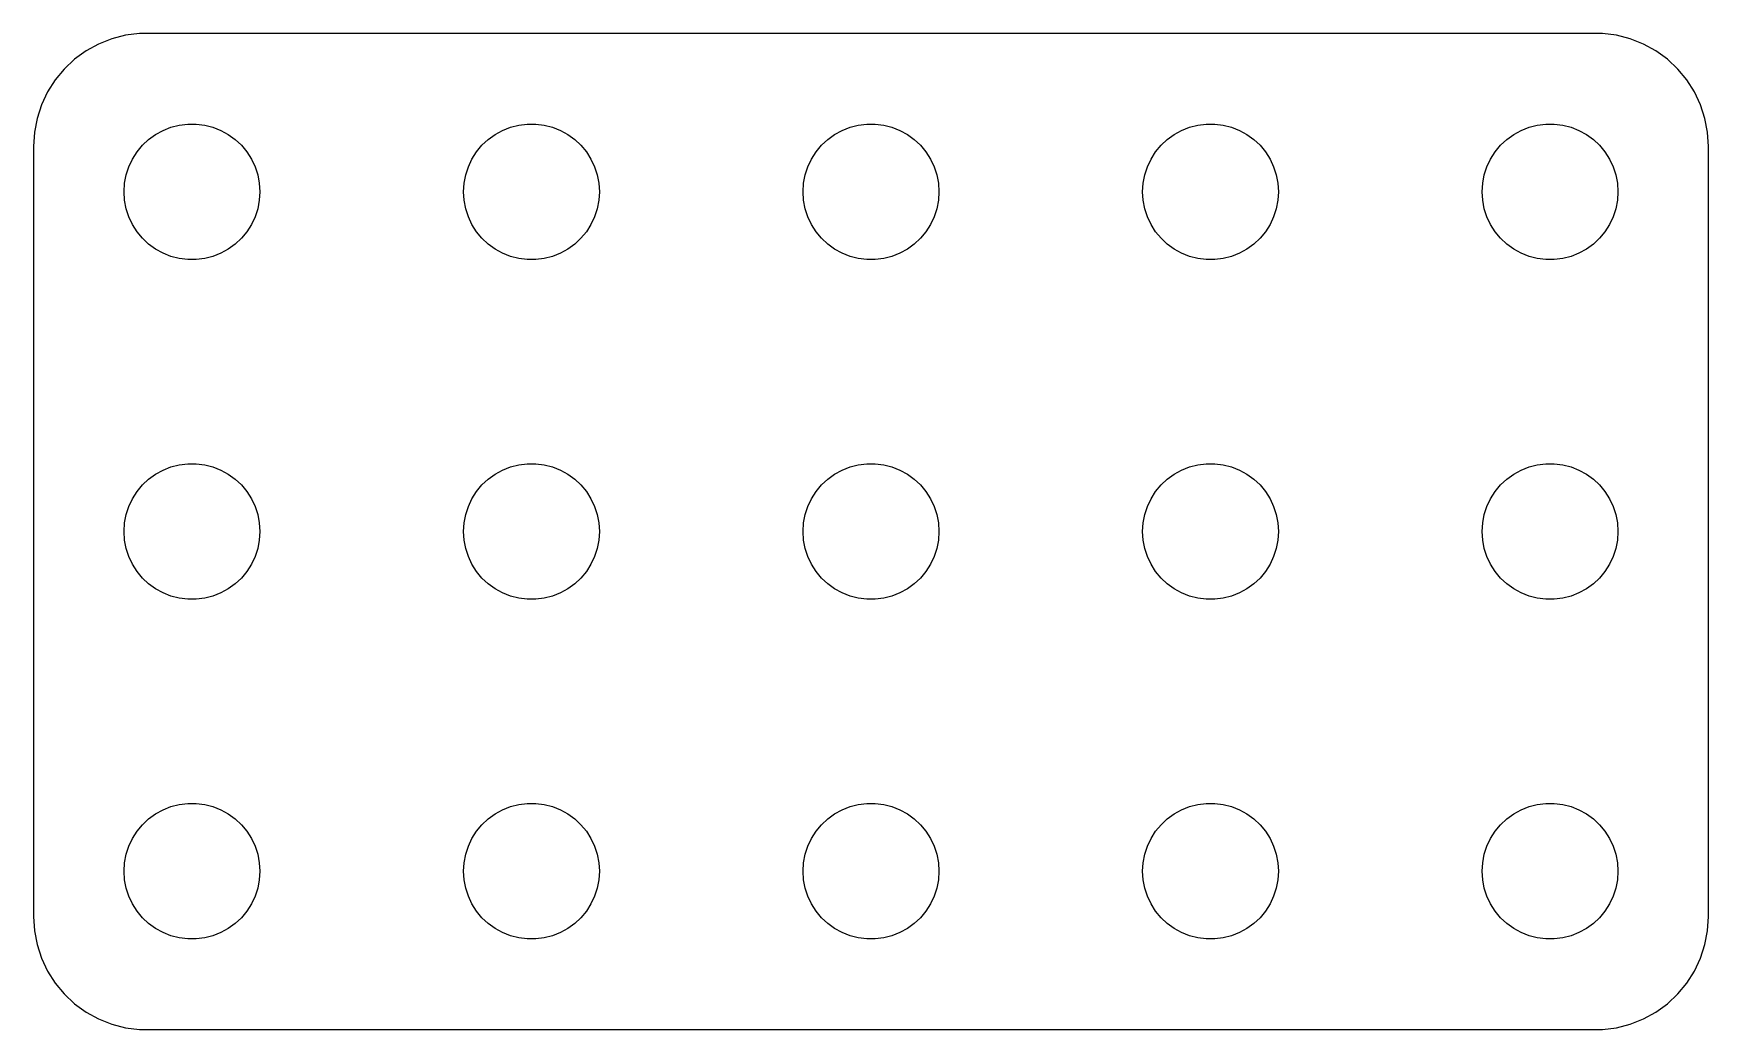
# Model space of a CAD drawing. Header units: metres. Extents: x -37 to 37, y 86 to 238.
# Drawn here: x -37 to 37, y 86 to 130 of the extents above; entities that cross this region are included whole.
import ezdxf

# ---------------------------------------------------------------- set-up
doc = ezdxf.new("R2010")
doc.units = ezdxf.units.M

msp = doc.modelspace()

# ---------------------------------------------------------------- linework, layer by layer
for p, q in [((-34.1289, 129.524), (-34.6791, 129.222)), ((-33.5451, 129.755), (-34.1289, 129.524)), ((-32.9369, 129.911), (-33.5451, 129.755)), ((-32.3139, 129.99), (-32.9369, 129.911)), ((32.3139, 129.99), (-32.3139, 129.99)), ((32.9369, 129.911), (32.3139, 129.99)), ((33.5451, 129.755), (32.9369, 129.911)), ((34.1289, 129.524), (33.5451, 129.755)), ((34.6791, 129.222), (34.1289, 129.524)), ((-35.1871, 128.853), (-35.6448, 128.423)), ((-34.6791, 129.222), (-35.1871, 128.853)), ((35.1871, 128.853), (34.6791, 129.222)), ((35.6448, 128.423), (35.1871, 128.853)), ((-35.6448, 128.423), (-36.0451, 127.939)), ((36.0451, 127.939), (35.6448, 128.423)), ((-36.3815, 127.409), (-36.6489, 126.841)), ((-36.0451, 127.939), (-36.3815, 127.409)), ((36.3815, 127.409), (36.0451, 127.939)), ((36.6489, 126.841), (36.3815, 127.409)), ((-36.6489, 126.841), (-36.8429, 126.243)), ((36.8429, 126.243), (36.6489, 126.841)), ((-36.8429, 126.243), (-36.9606, 125.627)), ((-31.2773, 125.714), (-30.927, 125.853)), ((-30.927, 125.853), (-30.5621, 125.947)), ((-30.5621, 125.947), (-30.1884, 125.994)), ((-30.1884, 125.994), (-29.8116, 125.994)), ((-29.8116, 125.994), (-29.4379, 125.947)), ((-29.4379, 125.947), (-29.0729, 125.853)), ((-29.0729, 125.853), (-28.7227, 125.714)), ((-16.2773, 125.714), (-15.927, 125.853)), ((-15.927, 125.853), (-15.5621, 125.947)), ((-15.5621, 125.947), (-15.1884, 125.994)), ((-15.1884, 125.994), (-14.8116, 125.994)), ((-14.8116, 125.994), (-14.4379, 125.947)), ((-14.4379, 125.947), (-14.0729, 125.853)), ((-14.0729, 125.853), (-13.7227, 125.714)), ((-1.27733, 125.714), (-0.92705, 125.853)), ((-0.92705, 125.853), (-0.56213, 125.947)), ((-0.56213, 125.947), (-0.18837, 125.994)), ((-0.18837, 125.994), (0.18837, 125.994)), ((0.18837, 125.994), (0.56213, 125.947)), ((0.56213, 125.947), (0.92705, 125.853)), ((0.92705, 125.853), (1.27733, 125.714)), ((13.7227, 125.714), (14.0729, 125.853)), ((14.0729, 125.853), (14.4379, 125.947)), ((14.4379, 125.947), (14.8116, 125.994)), ((14.8116, 125.994), (15.1884, 125.994)), ((15.1884, 125.994), (15.5621, 125.947)), ((15.5621, 125.947), (15.927, 125.853)), ((15.927, 125.853), (16.2773, 125.714)), ((28.7227, 125.714), (29.0729, 125.853)), ((29.0729, 125.853), (29.4379, 125.947)), ((29.4379, 125.947), (29.8116, 125.994)), ((29.8116, 125.994), (30.1884, 125.994)), ((30.1884, 125.994), (30.5621, 125.947)), ((30.5621, 125.947), (30.927, 125.853)), ((30.927, 125.853), (31.2773, 125.714)), ((36.9606, 125.627), (36.8429, 126.243)), ((-36.9606, 125.627), (-37, 125)), ((-32.1869, 125.054), (-31.9123, 125.312)), ((-31.9123, 125.312), (-31.6075, 125.533)), ((-31.6075, 125.533), (-31.2773, 125.714)), ((-28.7227, 125.714), (-28.3925, 125.533)), ((-28.3925, 125.533), (-28.0877, 125.312)), ((-28.0877, 125.312), (-27.8131, 125.054)), ((-17.1869, 125.054), (-16.9123, 125.312)), ((-16.9123, 125.312), (-16.6075, 125.533)), ((-16.6075, 125.533), (-16.2773, 125.714)), ((-13.7227, 125.714), (-13.3925, 125.533)), ((-13.3925, 125.533), (-13.0877, 125.312)), ((-13.0877, 125.312), (-12.8131, 125.054)), ((-2.1869, 125.054), (-1.91226, 125.312)), ((-1.91226, 125.312), (-1.60747, 125.533)), ((-1.60747, 125.533), (-1.27733, 125.714)), ((1.27733, 125.714), (1.60747, 125.533)), ((1.60747, 125.533), (1.91226, 125.312)), ((1.91226, 125.312), (2.1869, 125.054)), ((12.8131, 125.054), (13.0877, 125.312)), ((13.0877, 125.312), (13.3925, 125.533)), ((13.3925, 125.533), (13.7227, 125.714)), ((16.2773, 125.714), (16.6075, 125.533)), ((16.6075, 125.533), (16.9123, 125.312)), ((16.9123, 125.312), (17.1869, 125.054)), ((27.8131, 125.054), (28.0877, 125.312)), ((28.0877, 125.312), (28.3925, 125.533)), ((28.3925, 125.533), (28.7227, 125.714)), ((31.2773, 125.714), (31.6075, 125.533)), ((31.6075, 125.533), (31.9123, 125.312)), ((31.9123, 125.312), (32.1869, 125.054)), ((37, 125), (36.9606, 125.627)), ((-37, 125), (-37, 91)), ((-32.7893, 124.104), (-32.6289, 124.445)), ((-32.6289, 124.445), (-32.427, 124.763)), ((-32.427, 124.763), (-32.1869, 125.054)), ((-27.8131, 125.054), (-27.5729, 124.763)), ((-27.5729, 124.763), (-27.3711, 124.445)), ((-27.3711, 124.445), (-27.2107, 124.104)), ((-17.7893, 124.104), (-17.6289, 124.445)), ((-17.6289, 124.445), (-17.427, 124.763)), ((-17.427, 124.763), (-17.1869, 125.054)), ((-12.8131, 125.054), (-12.5729, 124.763)), ((-12.5729, 124.763), (-12.3711, 124.445)), ((-12.3711, 124.445), (-12.2107, 124.104)), ((-2.78932, 124.104), (-2.62891, 124.445)), ((-2.62891, 124.445), (-2.42705, 124.763)), ((-2.42705, 124.763), (-2.1869, 125.054)), ((2.1869, 125.054), (2.42705, 124.763)), ((2.42705, 124.763), (2.62891, 124.445)), ((2.62891, 124.445), (2.78932, 124.104)), ((12.2107, 124.104), (12.3711, 124.445)), ((12.3711, 124.445), (12.5729, 124.763)), ((12.5729, 124.763), (12.8131, 125.054)), ((17.1869, 125.054), (17.427, 124.763)), ((17.427, 124.763), (17.6289, 124.445)), ((17.6289, 124.445), (17.7893, 124.104)), ((27.2107, 124.104), (27.3711, 124.445)), ((27.3711, 124.445), (27.5729, 124.763)), ((27.5729, 124.763), (27.8131, 125.054)), ((32.1869, 125.054), (32.427, 124.763)), ((32.427, 124.763), (32.6289, 124.445)), ((32.6289, 124.445), (32.7893, 124.104)), ((37, 91), (37, 125)), ((-32.9763, 123.376), (-32.9057, 123.746)), ((-32.9057, 123.746), (-32.7893, 124.104)), ((-27.2107, 124.104), (-27.0942, 123.746)), ((-27.0942, 123.746), (-27.0237, 123.376)), ((-17.9763, 123.376), (-17.9057, 123.746)), ((-17.9057, 123.746), (-17.7893, 124.104)), ((-12.2107, 124.104), (-12.0942, 123.746)), ((-12.0942, 123.746), (-12.0237, 123.376)), ((-2.97633, 123.376), (-2.90575, 123.746)), ((-2.90575, 123.746), (-2.78932, 124.104)), ((2.78932, 124.104), (2.90575, 123.746)), ((2.90575, 123.746), (2.97633, 123.376)), ((12.0237, 123.376), (12.0942, 123.746)), ((12.0942, 123.746), (12.2107, 124.104)), ((17.7893, 124.104), (17.9057, 123.746)), ((17.9057, 123.746), (17.9763, 123.376)), ((27.0237, 123.376), (27.0942, 123.746)), ((27.0942, 123.746), (27.2107, 124.104)), ((32.7893, 124.104), (32.9057, 123.746)), ((32.9057, 123.746), (32.9763, 123.376)), ((-33, 123), (-32.9763, 123.376)), ((-32.9763, 122.624), (-33, 123)), ((-27.0237, 123.376), (-27, 123)), ((-27, 123), (-27.0237, 122.624)), ((-18, 123), (-17.9763, 123.376)), ((-17.9763, 122.624), (-18, 123)), ((-12.0237, 123.376), (-12, 123)), ((-12, 123), (-12.0237, 122.624)), ((-3, 123), (-2.97633, 123.376)), ((-2.97633, 122.624), (-3, 123)), ((2.97633, 123.376), (3, 123)), ((3, 123), (2.97633, 122.624)), ((12, 123), (12.0237, 123.376)), ((12.0237, 122.624), (12, 123)), ((17.9763, 123.376), (18, 123)), ((18, 123), (17.9763, 122.624)), ((27, 123), (27.0237, 123.376)), ((27.0237, 122.624), (27, 123)), ((32.9763, 123.376), (33, 123)), ((33, 123), (32.9763, 122.624)), ((-32.9057, 122.254), (-32.9763, 122.624)), ((-32.7893, 121.896), (-32.9057, 122.254)), ((-27.0942, 122.254), (-27.2107, 121.896)), ((-27.0237, 122.624), (-27.0942, 122.254)), ((-17.9057, 122.254), (-17.9763, 122.624)), ((-17.7893, 121.896), (-17.9057, 122.254)), ((-12.0942, 122.254), (-12.2107, 121.896)), ((-12.0237, 122.624), (-12.0942, 122.254)), ((-2.90575, 122.254), (-2.97633, 122.624)), ((-2.78932, 121.896), (-2.90575, 122.254)), ((2.90575, 122.254), (2.78932, 121.896)), ((2.97633, 122.624), (2.90575, 122.254)), ((12.0942, 122.254), (12.0237, 122.624)), ((12.2107, 121.896), (12.0942, 122.254)), ((17.9057, 122.254), (17.7893, 121.896)), ((17.9763, 122.624), (17.9057, 122.254)), ((27.0942, 122.254), (27.0237, 122.624)), ((27.2107, 121.896), (27.0942, 122.254)), ((32.9057, 122.254), (32.7893, 121.896)), ((32.9763, 122.624), (32.9057, 122.254)), ((-32.6289, 121.555), (-32.7893, 121.896)), ((-32.427, 121.237), (-32.6289, 121.555)), ((-27.3711, 121.555), (-27.5729, 121.237)), ((-27.2107, 121.896), (-27.3711, 121.555)), ((-17.6289, 121.555), (-17.7893, 121.896)), ((-17.427, 121.237), (-17.6289, 121.555)), ((-12.3711, 121.555), (-12.5729, 121.237)), ((-12.2107, 121.896), (-12.3711, 121.555)), ((-2.62891, 121.555), (-2.78932, 121.896)), ((-2.42705, 121.237), (-2.62891, 121.555)), ((2.62891, 121.555), (2.42705, 121.237)), ((2.78932, 121.896), (2.62891, 121.555)), ((12.3711, 121.555), (12.2107, 121.896)), ((12.5729, 121.237), (12.3711, 121.555)), ((17.6289, 121.555), (17.427, 121.237)), ((17.7893, 121.896), (17.6289, 121.555)), ((27.3711, 121.555), (27.2107, 121.896)), ((27.5729, 121.237), (27.3711, 121.555)), ((32.6289, 121.555), (32.427, 121.237)), ((32.7893, 121.896), (32.6289, 121.555)), ((-32.1869, 120.946), (-32.427, 121.237)), ((-31.9123, 120.688), (-32.1869, 120.946)), ((-31.6075, 120.467), (-31.9123, 120.688)), ((-28.0877, 120.688), (-28.3925, 120.467)), ((-27.8131, 120.946), (-28.0877, 120.688)), ((-27.5729, 121.237), (-27.8131, 120.946)), ((-17.1869, 120.946), (-17.427, 121.237)), ((-16.9123, 120.688), (-17.1869, 120.946)), ((-16.6075, 120.467), (-16.9123, 120.688)), ((-13.0877, 120.688), (-13.3925, 120.467)), ((-12.8131, 120.946), (-13.0877, 120.688)), ((-12.5729, 121.237), (-12.8131, 120.946)), ((-2.1869, 120.946), (-2.42705, 121.237)), ((-1.91226, 120.688), (-2.1869, 120.946)), ((-1.60747, 120.467), (-1.91226, 120.688)), ((1.91226, 120.688), (1.60747, 120.467)), ((2.1869, 120.946), (1.91226, 120.688)), ((2.42705, 121.237), (2.1869, 120.946)), ((12.8131, 120.946), (12.5729, 121.237)), ((13.0877, 120.688), (12.8131, 120.946)), ((13.3925, 120.467), (13.0877, 120.688)), ((16.9123, 120.688), (16.6075, 120.467)), ((17.1869, 120.946), (16.9123, 120.688)), ((17.427, 121.237), (17.1869, 120.946)), ((27.8131, 120.946), (27.5729, 121.237)), ((28.0877, 120.688), (27.8131, 120.946)), ((28.3925, 120.467), (28.0877, 120.688)), ((31.9123, 120.688), (31.6075, 120.467)), ((32.1869, 120.946), (31.9123, 120.688)), ((32.427, 121.237), (32.1869, 120.946)), ((-31.2773, 120.286), (-31.6075, 120.467)), ((-30.927, 120.147), (-31.2773, 120.286)), ((-30.5621, 120.053), (-30.927, 120.147)), ((-30.1884, 120.006), (-30.5621, 120.053)), ((-29.8116, 120.006), (-30.1884, 120.006)), ((-29.4379, 120.053), (-29.8116, 120.006)), ((-29.0729, 120.147), (-29.4379, 120.053)), ((-28.7227, 120.286), (-29.0729, 120.147)), ((-28.3925, 120.467), (-28.7227, 120.286)), ((-16.2773, 120.286), (-16.6075, 120.467)), ((-15.927, 120.147), (-16.2773, 120.286)), ((-15.5621, 120.053), (-15.927, 120.147)), ((-15.1884, 120.006), (-15.5621, 120.053)), ((-14.8116, 120.006), (-15.1884, 120.006)), ((-14.4379, 120.053), (-14.8116, 120.006)), ((-14.0729, 120.147), (-14.4379, 120.053)), ((-13.7227, 120.286), (-14.0729, 120.147)), ((-13.3925, 120.467), (-13.7227, 120.286)), ((-1.27733, 120.286), (-1.60747, 120.467)), ((-0.92705, 120.147), (-1.27733, 120.286)), ((-0.56213, 120.053), (-0.92705, 120.147)), ((-0.18837, 120.006), (-0.56213, 120.053)), ((0.18837, 120.006), (-0.18837, 120.006)), ((0.56213, 120.053), (0.18837, 120.006)), ((0.92705, 120.147), (0.56213, 120.053)), ((1.27733, 120.286), (0.92705, 120.147)), ((1.60747, 120.467), (1.27733, 120.286)), ((13.7227, 120.286), (13.3925, 120.467)), ((14.0729, 120.147), (13.7227, 120.286)), ((14.4379, 120.053), (14.0729, 120.147)), ((14.8116, 120.006), (14.4379, 120.053)), ((15.1884, 120.006), (14.8116, 120.006)), ((15.5621, 120.053), (15.1884, 120.006)), ((15.927, 120.147), (15.5621, 120.053)), ((16.2773, 120.286), (15.927, 120.147)), ((16.6075, 120.467), (16.2773, 120.286)), ((28.7227, 120.286), (28.3925, 120.467)), ((29.0729, 120.147), (28.7227, 120.286)), ((29.4379, 120.053), (29.0729, 120.147)), ((29.8116, 120.006), (29.4379, 120.053)), ((30.1884, 120.006), (29.8116, 120.006)), ((30.5621, 120.053), (30.1884, 120.006)), ((30.927, 120.147), (30.5621, 120.053)), ((31.2773, 120.286), (30.927, 120.147)), ((31.6075, 120.467), (31.2773, 120.286)), ((-32.1869, 110.054), (-31.9123, 110.312)), ((-31.9123, 110.312), (-31.6075, 110.533)), ((-31.6075, 110.533), (-31.2773, 110.714)), ((-31.2773, 110.714), (-30.927, 110.853)), ((-30.927, 110.853), (-30.5621, 110.947)), ((-30.5621, 110.947), (-30.1884, 110.994)), ((-30.1884, 110.994), (-29.8116, 110.994)), ((-29.8116, 110.994), (-29.4379, 110.947)), ((-29.4379, 110.947), (-29.0729, 110.853)), ((-29.0729, 110.853), (-28.7227, 110.714)), ((-28.7227, 110.714), (-28.3925, 110.533)), ((-28.3925, 110.533), (-28.0877, 110.312)), ((-28.0877, 110.312), (-27.8131, 110.054)), ((-17.1869, 110.054), (-16.9123, 110.312)), ((-16.9123, 110.312), (-16.6075, 110.533)), ((-16.6075, 110.533), (-16.2773, 110.714)), ((-16.2773, 110.714), (-15.927, 110.853)), ((-15.927, 110.853), (-15.5621, 110.947)), ((-15.5621, 110.947), (-15.1884, 110.994)), ((-15.1884, 110.994), (-14.8116, 110.994)), ((-14.8116, 110.994), (-14.4379, 110.947)), ((-14.4379, 110.947), (-14.0729, 110.853)), ((-14.0729, 110.853), (-13.7227, 110.714)), ((-13.7227, 110.714), (-13.3925, 110.533)), ((-13.3925, 110.533), (-13.0877, 110.312)), ((-13.0877, 110.312), (-12.8131, 110.054)), ((-2.1869, 110.054), (-1.91226, 110.312)), ((-1.91226, 110.312), (-1.60747, 110.533)), ((-1.60747, 110.533), (-1.27733, 110.714)), ((-1.27733, 110.714), (-0.92705, 110.853)), ((-0.92705, 110.853), (-0.56213, 110.947)), ((-0.56213, 110.947), (-0.18837, 110.994)), ((-0.18837, 110.994), (0.18837, 110.994)), ((0.18837, 110.994), (0.56213, 110.947)), ((0.56213, 110.947), (0.92705, 110.853)), ((0.92705, 110.853), (1.27733, 110.714)), ((1.27733, 110.714), (1.60747, 110.533)), ((1.60747, 110.533), (1.91226, 110.312)), ((1.91226, 110.312), (2.1869, 110.054)), ((12.8131, 110.054), (13.0877, 110.312)), ((13.0877, 110.312), (13.3925, 110.533)), ((13.3925, 110.533), (13.7227, 110.714)), ((13.7227, 110.714), (14.0729, 110.853)), ((14.0729, 110.853), (14.4379, 110.947)), ((14.4379, 110.947), (14.8116, 110.994)), ((14.8116, 110.994), (15.1884, 110.994)), ((15.1884, 110.994), (15.5621, 110.947)), ((15.5621, 110.947), (15.927, 110.853)), ((15.927, 110.853), (16.2773, 110.714)), ((16.2773, 110.714), (16.6075, 110.533)), ((16.6075, 110.533), (16.9123, 110.312)), ((16.9123, 110.312), (17.1869, 110.054)), ((27.8131, 110.054), (28.0877, 110.312)), ((28.0877, 110.312), (28.3925, 110.533)), ((28.3925, 110.533), (28.7227, 110.714)), ((28.7227, 110.714), (29.0729, 110.853)), ((29.0729, 110.853), (29.4379, 110.947)), ((29.4379, 110.947), (29.8116, 110.994)), ((29.8116, 110.994), (30.1884, 110.994)), ((30.1884, 110.994), (30.5621, 110.947)), ((30.5621, 110.947), (30.927, 110.853)), ((30.927, 110.853), (31.2773, 110.714)), ((31.2773, 110.714), (31.6075, 110.533)), ((31.6075, 110.533), (31.9123, 110.312)), ((31.9123, 110.312), (32.1869, 110.054)), ((-32.6289, 109.445), (-32.427, 109.763)), ((-32.427, 109.763), (-32.1869, 110.054)), ((-27.8131, 110.054), (-27.5729, 109.763)), ((-27.5729, 109.763), (-27.3711, 109.445)), ((-17.6289, 109.445), (-17.427, 109.763)), ((-17.427, 109.763), (-17.1869, 110.054)), ((-12.8131, 110.054), (-12.5729, 109.763)), ((-12.5729, 109.763), (-12.3711, 109.445)), ((-2.62891, 109.445), (-2.42705, 109.763)), ((-2.42705, 109.763), (-2.1869, 110.054)), ((2.1869, 110.054), (2.42705, 109.763)), ((2.42705, 109.763), (2.62891, 109.445)), ((12.3711, 109.445), (12.5729, 109.763)), ((12.5729, 109.763), (12.8131, 110.054)), ((17.1869, 110.054), (17.427, 109.763)), ((17.427, 109.763), (17.6289, 109.445)), ((27.3711, 109.445), (27.5729, 109.763)), ((27.5729, 109.763), (27.8131, 110.054)), ((32.1869, 110.054), (32.427, 109.763)), ((32.427, 109.763), (32.6289, 109.445)), ((-32.9057, 108.746), (-32.7893, 109.104)), ((-32.7893, 109.104), (-32.6289, 109.445)), ((-27.3711, 109.445), (-27.2107, 109.104)), ((-27.2107, 109.104), (-27.0942, 108.746)), ((-17.9057, 108.746), (-17.7893, 109.104)), ((-17.7893, 109.104), (-17.6289, 109.445)), ((-12.3711, 109.445), (-12.2107, 109.104)), ((-12.2107, 109.104), (-12.0942, 108.746)), ((-2.90575, 108.746), (-2.78932, 109.104)), ((-2.78932, 109.104), (-2.62891, 109.445)), ((2.62891, 109.445), (2.78932, 109.104)), ((2.78932, 109.104), (2.90575, 108.746)), ((12.0942, 108.746), (12.2107, 109.104)), ((12.2107, 109.104), (12.3711, 109.445)), ((17.6289, 109.445), (17.7893, 109.104)), ((17.7893, 109.104), (17.9057, 108.746)), ((27.0942, 108.746), (27.2107, 109.104)), ((27.2107, 109.104), (27.3711, 109.445)), ((32.6289, 109.445), (32.7893, 109.104)), ((32.7893, 109.104), (32.9057, 108.746)), ((-33, 108), (-32.9763, 108.376)), ((-32.9763, 108.376), (-32.9057, 108.746)), ((-27.0942, 108.746), (-27.0237, 108.376)), ((-27.0237, 108.376), (-27, 108)), ((-18, 108), (-17.9763, 108.376)), ((-17.9763, 108.376), (-17.9057, 108.746)), ((-12.0942, 108.746), (-12.0237, 108.376)), ((-12.0237, 108.376), (-12, 108)), ((-3, 108), (-2.97633, 108.376)), ((-2.97633, 108.376), (-2.90575, 108.746)), ((2.90575, 108.746), (2.97633, 108.376)), ((2.97633, 108.376), (3, 108)), ((12, 108), (12.0237, 108.376)), ((12.0237, 108.376), (12.0942, 108.746)), ((17.9057, 108.746), (17.9763, 108.376)), ((17.9763, 108.376), (18, 108)), ((27, 108), (27.0237, 108.376)), ((27.0237, 108.376), (27.0942, 108.746)), ((32.9057, 108.746), (32.9763, 108.376)), ((32.9763, 108.376), (33, 108)), ((-32.9763, 107.624), (-33, 108)), ((-32.9057, 107.254), (-32.9763, 107.624)), ((-27.0237, 107.624), (-27.0942, 107.254)), ((-27, 108), (-27.0237, 107.624)), ((-17.9763, 107.624), (-18, 108)), ((-17.9057, 107.254), (-17.9763, 107.624)), ((-12.0237, 107.624), (-12.0942, 107.254)), ((-12, 108), (-12.0237, 107.624)), ((-2.97633, 107.624), (-3, 108)), ((-2.90575, 107.254), (-2.97633, 107.624)), ((2.97633, 107.624), (2.90575, 107.254)), ((3, 108), (2.97633, 107.624)), ((12.0237, 107.624), (12, 108)), ((12.0942, 107.254), (12.0237, 107.624)), ((17.9763, 107.624), (17.9057, 107.254)), ((18, 108), (17.9763, 107.624)), ((27.0237, 107.624), (27, 108)), ((27.0942, 107.254), (27.0237, 107.624)), ((32.9763, 107.624), (32.9057, 107.254)), ((33, 108), (32.9763, 107.624)), ((-32.7893, 106.896), (-32.9057, 107.254)), ((-32.6289, 106.555), (-32.7893, 106.896)), ((-27.2107, 106.896), (-27.3711, 106.555)), ((-27.0942, 107.254), (-27.2107, 106.896)), ((-17.7893, 106.896), (-17.9057, 107.254)), ((-17.6289, 106.555), (-17.7893, 106.896)), ((-12.2107, 106.896), (-12.3711, 106.555)), ((-12.0942, 107.254), (-12.2107, 106.896)), ((-2.78932, 106.896), (-2.90575, 107.254)), ((-2.62891, 106.555), (-2.78932, 106.896)), ((2.78932, 106.896), (2.62891, 106.555)), ((2.90575, 107.254), (2.78932, 106.896)), ((12.2107, 106.896), (12.0942, 107.254)), ((12.3711, 106.555), (12.2107, 106.896)), ((17.7893, 106.896), (17.6289, 106.555)), ((17.9057, 107.254), (17.7893, 106.896)), ((27.2107, 106.896), (27.0942, 107.254)), ((27.3711, 106.555), (27.2107, 106.896)), ((32.7893, 106.896), (32.6289, 106.555)), ((32.9057, 107.254), (32.7893, 106.896)), ((-32.427, 106.237), (-32.6289, 106.555)), ((-32.1869, 105.946), (-32.427, 106.237)), ((-31.9123, 105.688), (-32.1869, 105.946)), ((-27.8131, 105.946), (-28.0877, 105.688)), ((-27.5729, 106.237), (-27.8131, 105.946)), ((-27.3711, 106.555), (-27.5729, 106.237)), ((-17.427, 106.237), (-17.6289, 106.555)), ((-17.1869, 105.946), (-17.427, 106.237)), ((-16.9123, 105.688), (-17.1869, 105.946)), ((-12.8131, 105.946), (-13.0877, 105.688)), ((-12.5729, 106.237), (-12.8131, 105.946)), ((-12.3711, 106.555), (-12.5729, 106.237)), ((-2.42705, 106.237), (-2.62891, 106.555)), ((-2.1869, 105.946), (-2.42705, 106.237)), ((-1.91226, 105.688), (-2.1869, 105.946)), ((2.1869, 105.946), (1.91226, 105.688)), ((2.42705, 106.237), (2.1869, 105.946)), ((2.62891, 106.555), (2.42705, 106.237)), ((12.5729, 106.237), (12.3711, 106.555)), ((12.8131, 105.946), (12.5729, 106.237)), ((13.0877, 105.688), (12.8131, 105.946)), ((17.1869, 105.946), (16.9123, 105.688)), ((17.427, 106.237), (17.1869, 105.946)), ((17.6289, 106.555), (17.427, 106.237)), ((27.5729, 106.237), (27.3711, 106.555)), ((27.8131, 105.946), (27.5729, 106.237)), ((28.0877, 105.688), (27.8131, 105.946)), ((32.1869, 105.946), (31.9123, 105.688)), ((32.427, 106.237), (32.1869, 105.946)), ((32.6289, 106.555), (32.427, 106.237)), ((-31.6075, 105.467), (-31.9123, 105.688)), ((-31.2773, 105.286), (-31.6075, 105.467)), ((-30.927, 105.147), (-31.2773, 105.286)), ((-30.5621, 105.053), (-30.927, 105.147)), ((-29.0729, 105.147), (-29.4379, 105.053)), ((-28.7227, 105.286), (-29.0729, 105.147)), ((-28.3925, 105.467), (-28.7227, 105.286)), ((-28.0877, 105.688), (-28.3925, 105.467)), ((-16.6075, 105.467), (-16.9123, 105.688)), ((-16.2773, 105.286), (-16.6075, 105.467)), ((-15.927, 105.147), (-16.2773, 105.286)), ((-15.5621, 105.053), (-15.927, 105.147)), ((-14.0729, 105.147), (-14.4379, 105.053)), ((-13.7227, 105.286), (-14.0729, 105.147)), ((-13.3925, 105.467), (-13.7227, 105.286)), ((-13.0877, 105.688), (-13.3925, 105.467)), ((-1.60747, 105.467), (-1.91226, 105.688)), ((-1.27733, 105.286), (-1.60747, 105.467)), ((-0.92705, 105.147), (-1.27733, 105.286)), ((-0.56213, 105.053), (-0.92705, 105.147)), ((0.92705, 105.147), (0.56213, 105.053)), ((1.27733, 105.286), (0.92705, 105.147)), ((1.60747, 105.467), (1.27733, 105.286)), ((1.91226, 105.688), (1.60747, 105.467)), ((13.3925, 105.467), (13.0877, 105.688)), ((13.7227, 105.286), (13.3925, 105.467)), ((14.0729, 105.147), (13.7227, 105.286)), ((14.4379, 105.053), (14.0729, 105.147)), ((15.927, 105.147), (15.5621, 105.053)), ((16.2773, 105.286), (15.927, 105.147)), ((16.6075, 105.467), (16.2773, 105.286)), ((16.9123, 105.688), (16.6075, 105.467)), ((28.3925, 105.467), (28.0877, 105.688)), ((28.7227, 105.286), (28.3925, 105.467)), ((29.0729, 105.147), (28.7227, 105.286)), ((29.4379, 105.053), (29.0729, 105.147)), ((30.927, 105.147), (30.5621, 105.053)), ((31.2773, 105.286), (30.927, 105.147)), ((31.6075, 105.467), (31.2773, 105.286)), ((31.9123, 105.688), (31.6075, 105.467)), ((-30.1884, 105.006), (-30.5621, 105.053)), ((-29.8116, 105.006), (-30.1884, 105.006)), ((-29.4379, 105.053), (-29.8116, 105.006)), ((-15.1884, 105.006), (-15.5621, 105.053)), ((-14.8116, 105.006), (-15.1884, 105.006)), ((-14.4379, 105.053), (-14.8116, 105.006)), ((-0.18837, 105.006), (-0.56213, 105.053)), ((0.18837, 105.006), (-0.18837, 105.006)), ((0.56213, 105.053), (0.18837, 105.006)), ((14.8116, 105.006), (14.4379, 105.053)), ((15.1884, 105.006), (14.8116, 105.006)), ((15.5621, 105.053), (15.1884, 105.006)), ((29.8116, 105.006), (29.4379, 105.053)), ((30.1884, 105.006), (29.8116, 105.006)), ((30.5621, 105.053), (30.1884, 105.006)), ((-31.9123, 95.3116), (-31.6075, 95.533)), ((-31.6075, 95.533), (-31.2773, 95.7145)), ((-31.2773, 95.7145), (-30.927, 95.8532)), ((-30.927, 95.8532), (-30.5621, 95.9469)), ((-30.5621, 95.9469), (-30.1884, 95.9941)), ((-30.1884, 95.9941), (-29.8116, 95.9941)), ((-29.8116, 95.9941), (-29.4379, 95.9469)), ((-29.4379, 95.9469), (-29.0729, 95.8532)), ((-29.0729, 95.8532), (-28.7227, 95.7145)), ((-28.7227, 95.7145), (-28.3925, 95.533)), ((-28.3925, 95.533), (-28.0877, 95.3116)), ((-16.9123, 95.3116), (-16.6075, 95.533)), ((-16.6075, 95.533), (-16.2773, 95.7145)), ((-16.2773, 95.7145), (-15.927, 95.8532)), ((-15.927, 95.8532), (-15.5621, 95.9469)), ((-15.5621, 95.9469), (-15.1884, 95.9941)), ((-15.1884, 95.9941), (-14.8116, 95.9941)), ((-14.8116, 95.9941), (-14.4379, 95.9469)), ((-14.4379, 95.9469), (-14.0729, 95.8532)), ((-14.0729, 95.8532), (-13.7227, 95.7145)), ((-13.7227, 95.7145), (-13.3925, 95.533)), ((-13.3925, 95.533), (-13.0877, 95.3116)), ((-1.91226, 95.3116), (-1.60747, 95.533)), ((-1.60747, 95.533), (-1.27733, 95.7145)), ((-1.27733, 95.7145), (-0.92705, 95.8532)), ((-0.92705, 95.8532), (-0.56213, 95.9469)), ((-0.56213, 95.9469), (-0.18837, 95.9941)), ((-0.18837, 95.9941), (0.18837, 95.9941)), ((0.18837, 95.9941), (0.56213, 95.9469)), ((0.56213, 95.9469), (0.92705, 95.8532)), ((0.92705, 95.8532), (1.27733, 95.7145)), ((1.27733, 95.7145), (1.60747, 95.533)), ((1.60747, 95.533), (1.91226, 95.3116)), ((13.0877, 95.3116), (13.3925, 95.533)), ((13.3925, 95.533), (13.7227, 95.7145)), ((13.7227, 95.7145), (14.0729, 95.8532)), ((14.0729, 95.8532), (14.4379, 95.9469)), ((14.4379, 95.9469), (14.8116, 95.9941)), ((14.8116, 95.9941), (15.1884, 95.9941)), ((15.1884, 95.9941), (15.5621, 95.9469)), ((15.5621, 95.9469), (15.927, 95.8532)), ((15.927, 95.8532), (16.2773, 95.7145)), ((16.2773, 95.7145), (16.6075, 95.533)), ((16.6075, 95.533), (16.9123, 95.3116)), ((28.0877, 95.3116), (28.3925, 95.533)), ((28.3925, 95.533), (28.7227, 95.7145)), ((28.7227, 95.7145), (29.0729, 95.8532)), ((29.0729, 95.8532), (29.4379, 95.9469)), ((29.4379, 95.9469), (29.8116, 95.9941)), ((29.8116, 95.9941), (30.1884, 95.9941)), ((30.1884, 95.9941), (30.5621, 95.9469)), ((30.5621, 95.9469), (30.927, 95.8532)), ((30.927, 95.8532), (31.2773, 95.7145)), ((31.2773, 95.7145), (31.6075, 95.533)), ((31.6075, 95.533), (31.9123, 95.3116)), ((-32.6289, 94.4453), (-32.427, 94.7634)), ((-32.427, 94.7634), (-32.1869, 95.0536)), ((-32.1869, 95.0536), (-31.9123, 95.3116)), ((-28.0877, 95.3116), (-27.8131, 95.0536)), ((-27.8131, 95.0536), (-27.5729, 94.7634)), ((-27.5729, 94.7634), (-27.3711, 94.4453)), ((-17.6289, 94.4453), (-17.427, 94.7634)), ((-17.427, 94.7634), (-17.1869, 95.0536)), ((-17.1869, 95.0536), (-16.9123, 95.3116)), ((-13.0877, 95.3116), (-12.8131, 95.0536)), ((-12.8131, 95.0536), (-12.5729, 94.7634)), ((-12.5729, 94.7634), (-12.3711, 94.4453)), ((-2.62891, 94.4453), (-2.42705, 94.7634)), ((-2.42705, 94.7634), (-2.1869, 95.0536)), ((-2.1869, 95.0536), (-1.91226, 95.3116)), ((1.91226, 95.3116), (2.1869, 95.0536)), ((2.1869, 95.0536), (2.42705, 94.7634)), ((2.42705, 94.7634), (2.62891, 94.4453)), ((12.3711, 94.4453), (12.5729, 94.7634)), ((12.5729, 94.7634), (12.8131, 95.0536)), ((12.8131, 95.0536), (13.0877, 95.3116)), ((16.9123, 95.3116), (17.1869, 95.0536)), ((17.1869, 95.0536), (17.427, 94.7634)), ((17.427, 94.7634), (17.6289, 94.4453)), ((27.3711, 94.4453), (27.5729, 94.7634)), ((27.5729, 94.7634), (27.8131, 95.0536)), ((27.8131, 95.0536), (28.0877, 95.3116)), ((31.9123, 95.3116), (32.1869, 95.0536)), ((32.1869, 95.0536), (32.427, 94.7634)), ((32.427, 94.7634), (32.6289, 94.4453)), ((-32.9057, 93.7461), (-32.7893, 94.1044)), ((-32.7893, 94.1044), (-32.6289, 94.4453)), ((-27.3711, 94.4453), (-27.2107, 94.1044)), ((-27.2107, 94.1044), (-27.0942, 93.7461)), ((-17.9057, 93.7461), (-17.7893, 94.1044)), ((-17.7893, 94.1044), (-17.6289, 94.4453)), ((-12.3711, 94.4453), (-12.2107, 94.1044)), ((-12.2107, 94.1044), (-12.0942, 93.7461)), ((-2.90575, 93.7461), (-2.78932, 94.1044)), ((-2.78932, 94.1044), (-2.62891, 94.4453)), ((2.62891, 94.4453), (2.78932, 94.1044)), ((2.78932, 94.1044), (2.90575, 93.7461)), ((12.0942, 93.7461), (12.2107, 94.1044)), ((12.2107, 94.1044), (12.3711, 94.4453)), ((17.6289, 94.4453), (17.7893, 94.1044)), ((17.7893, 94.1044), (17.9057, 93.7461)), ((27.0942, 93.7461), (27.2107, 94.1044)), ((27.2107, 94.1044), (27.3711, 94.4453)), ((32.6289, 94.4453), (32.7893, 94.1044)), ((32.7893, 94.1044), (32.9057, 93.7461)), ((-33, 93), (-32.9763, 93.376)), ((-32.9763, 93.376), (-32.9057, 93.7461)), ((-27.0942, 93.7461), (-27.0237, 93.376)), ((-27.0237, 93.376), (-27, 93)), ((-18, 93), (-17.9763, 93.376)), ((-17.9763, 93.376), (-17.9057, 93.7461)), ((-12.0942, 93.7461), (-12.0237, 93.376)), ((-12.0237, 93.376), (-12, 93)), ((-3, 93), (-2.97633, 93.376)), ((-2.97633, 93.376), (-2.90575, 93.7461)), ((2.90575, 93.7461), (2.97633, 93.376)), ((2.97633, 93.376), (3, 93)), ((12, 93), (12.0237, 93.376)), ((12.0237, 93.376), (12.0942, 93.7461)), ((17.9057, 93.7461), (17.9763, 93.376)), ((17.9763, 93.376), (18, 93)), ((27, 93), (27.0237, 93.376)), ((27.0237, 93.376), (27.0942, 93.7461)), ((32.9057, 93.7461), (32.9763, 93.376)), ((32.9763, 93.376), (33, 93)), ((-32.9763, 92.624), (-33, 93)), ((-32.9057, 92.2539), (-32.9763, 92.624)), ((-27.0237, 92.624), (-27.0942, 92.2539)), ((-27, 93), (-27.0237, 92.624)), ((-17.9763, 92.624), (-18, 93)), ((-17.9057, 92.2539), (-17.9763, 92.624)), ((-12.0237, 92.624), (-12.0942, 92.2539)), ((-12, 93), (-12.0237, 92.624)), ((-2.97633, 92.624), (-3, 93)), ((-2.90575, 92.2539), (-2.97633, 92.624)), ((2.97633, 92.624), (2.90575, 92.2539)), ((3, 93), (2.97633, 92.624)), ((12.0237, 92.624), (12, 93)), ((12.0942, 92.2539), (12.0237, 92.624)), ((17.9763, 92.624), (17.9057, 92.2539)), ((18, 93), (17.9763, 92.624)), ((27.0237, 92.624), (27, 93)), ((27.0942, 92.2539), (27.0237, 92.624)), ((32.9763, 92.624), (32.9057, 92.2539)), ((33, 93), (32.9763, 92.624)), ((-32.7893, 91.8956), (-32.9057, 92.2539)), ((-32.6289, 91.5547), (-32.7893, 91.8956)), ((-27.2107, 91.8956), (-27.3711, 91.5547)), ((-27.0942, 92.2539), (-27.2107, 91.8956)), ((-17.7893, 91.8956), (-17.9057, 92.2539)), ((-17.6289, 91.5547), (-17.7893, 91.8956)), ((-12.2107, 91.8956), (-12.3711, 91.5547)), ((-12.0942, 92.2539), (-12.2107, 91.8956)), ((-2.78932, 91.8956), (-2.90575, 92.2539)), ((-2.62891, 91.5547), (-2.78932, 91.8956)), ((2.78932, 91.8956), (2.62891, 91.5547)), ((2.90575, 92.2539), (2.78932, 91.8956)), ((12.2107, 91.8956), (12.0942, 92.2539)), ((12.3711, 91.5547), (12.2107, 91.8956)), ((17.7893, 91.8956), (17.6289, 91.5547)), ((17.9057, 92.2539), (17.7893, 91.8956)), ((27.2107, 91.8956), (27.0942, 92.2539)), ((27.3711, 91.5547), (27.2107, 91.8956)), ((32.7893, 91.8956), (32.6289, 91.5547)), ((32.9057, 92.2539), (32.7893, 91.8956)), ((-32.427, 91.2366), (-32.6289, 91.5547)), ((-32.1869, 90.9464), (-32.427, 91.2366)), ((-27.5729, 91.2366), (-27.8131, 90.9464)), ((-27.3711, 91.5547), (-27.5729, 91.2366)), ((-17.427, 91.2366), (-17.6289, 91.5547)), ((-17.1869, 90.9464), (-17.427, 91.2366)), ((-12.5729, 91.2366), (-12.8131, 90.9464)), ((-12.3711, 91.5547), (-12.5729, 91.2366)), ((-2.42705, 91.2366), (-2.62891, 91.5547)), ((-2.1869, 90.9464), (-2.42705, 91.2366)), ((2.42705, 91.2366), (2.1869, 90.9464)), ((2.62891, 91.5547), (2.42705, 91.2366)), ((12.5729, 91.2366), (12.3711, 91.5547)), ((12.8131, 90.9464), (12.5729, 91.2366)), ((17.427, 91.2366), (17.1869, 90.9464)), ((17.6289, 91.5547), (17.427, 91.2366)), ((27.5729, 91.2366), (27.3711, 91.5547)), ((27.8131, 90.9464), (27.5729, 91.2366)), ((32.427, 91.2366), (32.1869, 90.9464)), ((32.6289, 91.5547), (32.427, 91.2366)), ((-37, 91), (-36.9606, 90.3733)), ((-36.9606, 90.3733), (-36.8429, 89.7566)), ((-31.9123, 90.6885), (-32.1869, 90.9464)), ((-31.6075, 90.467), (-31.9123, 90.6885)), ((-31.2773, 90.2855), (-31.6075, 90.467)), ((-30.927, 90.1468), (-31.2773, 90.2855)), ((-28.7227, 90.2855), (-29.0729, 90.1468)), ((-28.3925, 90.467), (-28.7227, 90.2855)), ((-28.0877, 90.6885), (-28.3925, 90.467)), ((-27.8131, 90.9464), (-28.0877, 90.6885)), ((-16.9123, 90.6885), (-17.1869, 90.9464)), ((-16.6075, 90.467), (-16.9123, 90.6885)), ((-16.2773, 90.2855), (-16.6075, 90.467)), ((-15.927, 90.1468), (-16.2773, 90.2855)), ((-13.7227, 90.2855), (-14.0729, 90.1468)), ((-13.3925, 90.467), (-13.7227, 90.2855)), ((-13.0877, 90.6885), (-13.3925, 90.467)), ((-12.8131, 90.9464), (-13.0877, 90.6885)), ((-1.91226, 90.6885), (-2.1869, 90.9464)), ((-1.60747, 90.467), (-1.91226, 90.6885)), ((-1.27733, 90.2855), (-1.60747, 90.467)), ((-0.92705, 90.1468), (-1.27733, 90.2855)), ((1.27733, 90.2855), (0.92705, 90.1468)), ((1.60747, 90.467), (1.27733, 90.2855)), ((1.91226, 90.6885), (1.60747, 90.467)), ((2.1869, 90.9464), (1.91226, 90.6885)), ((13.0877, 90.6885), (12.8131, 90.9464)), ((13.3925, 90.467), (13.0877, 90.6885)), ((13.7227, 90.2855), (13.3925, 90.467)), ((14.0729, 90.1468), (13.7227, 90.2855)), ((16.2773, 90.2855), (15.927, 90.1468)), ((16.6075, 90.467), (16.2773, 90.2855)), ((16.9123, 90.6885), (16.6075, 90.467)), ((17.1869, 90.9464), (16.9123, 90.6885)), ((28.0877, 90.6885), (27.8131, 90.9464)), ((28.3925, 90.467), (28.0877, 90.6885)), ((28.7227, 90.2855), (28.3925, 90.467)), ((29.0729, 90.1468), (28.7227, 90.2855)), ((31.2773, 90.2855), (30.927, 90.1468)), ((31.6075, 90.467), (31.2773, 90.2855)), ((31.9123, 90.6885), (31.6075, 90.467)), ((32.1869, 90.9464), (31.9123, 90.6885)), ((36.8429, 89.7566), (36.9606, 90.3733)), ((36.9606, 90.3733), (37, 91)), ((-36.8429, 89.7566), (-36.6489, 89.1594)), ((-30.5621, 90.0531), (-30.927, 90.1468)), ((-30.1884, 90.0059), (-30.5621, 90.0531)), ((-29.8116, 90.0059), (-30.1884, 90.0059)), ((-29.4379, 90.0531), (-29.8116, 90.0059)), ((-29.0729, 90.1468), (-29.4379, 90.0531)), ((-15.5621, 90.0531), (-15.927, 90.1468)), ((-15.1884, 90.0059), (-15.5621, 90.0531)), ((-14.8116, 90.0059), (-15.1884, 90.0059)), ((-14.4379, 90.0531), (-14.8116, 90.0059)), ((-14.0729, 90.1468), (-14.4379, 90.0531)), ((-0.56213, 90.0531), (-0.92705, 90.1468)), ((-0.18837, 90.0059), (-0.56213, 90.0531)), ((0.18837, 90.0059), (-0.18837, 90.0059)), ((0.56213, 90.0531), (0.18837, 90.0059)), ((0.92705, 90.1468), (0.56213, 90.0531)), ((14.4379, 90.0531), (14.0729, 90.1468)), ((14.8116, 90.0059), (14.4379, 90.0531)), ((15.1884, 90.0059), (14.8116, 90.0059)), ((15.5621, 90.0531), (15.1884, 90.0059)), ((15.927, 90.1468), (15.5621, 90.0531)), ((29.4379, 90.0531), (29.0729, 90.1468)), ((29.8116, 90.0059), (29.4379, 90.0531)), ((30.1884, 90.0059), (29.8116, 90.0059)), ((30.5621, 90.0531), (30.1884, 90.0059)), ((30.927, 90.1468), (30.5621, 90.0531)), ((36.6489, 89.1594), (36.8429, 89.7566)), ((-36.6489, 89.1594), (-36.3815, 88.5912)), ((36.3815, 88.5912), (36.6489, 89.1594)), ((-36.3815, 88.5912), (-36.0451, 88.0611)), ((-36.0451, 88.0611), (-35.6448, 87.5773)), ((35.6448, 87.5773), (36.0451, 88.0611)), ((36.0451, 88.0611), (36.3815, 88.5912)), ((-35.6448, 87.5773), (-35.1871, 87.1474)), ((35.1871, 87.1474), (35.6448, 87.5773)), ((-35.1871, 87.1474), (-34.6791, 86.7784)), ((-34.6791, 86.7784), (-34.1289, 86.4759)), ((34.1289, 86.4759), (34.6791, 86.7784)), ((34.6791, 86.7784), (35.1871, 87.1474)), ((-34.1289, 86.4759), (-33.5451, 86.2447)), ((-33.5451, 86.2447), (-32.9369, 86.0886)), ((-32.9369, 86.0886), (-32.3139, 86.0099)), ((-32.3139, 86.0099), (32.3139, 86.0099)), ((32.3139, 86.0099), (32.9369, 86.0886)), ((32.9369, 86.0886), (33.5451, 86.2447)), ((33.5451, 86.2447), (34.1289, 86.4759))]:
    msp.add_line(p, q)

doc.saveas('drawing.dxf')
